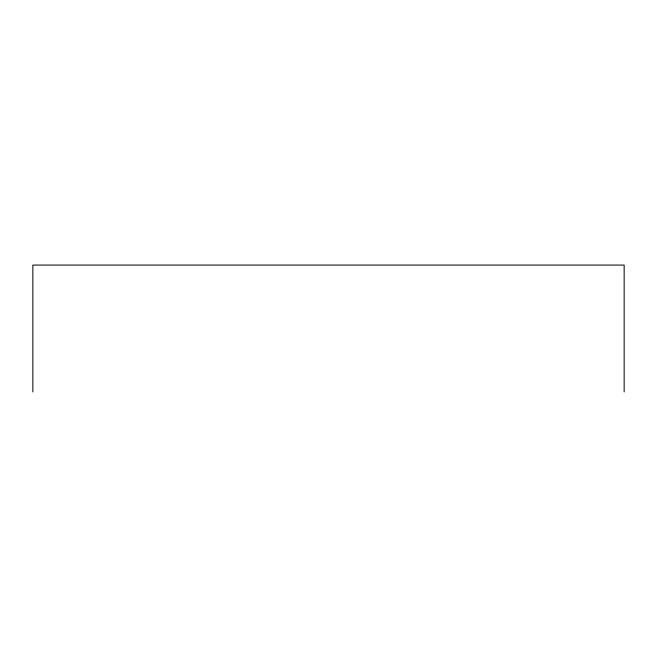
<?xml version="1.0" encoding="UTF-8"?>
<svg xmlns="http://www.w3.org/2000/svg" width="657" height="657" viewBox="0 0 657 657"><rect width="100%" height="100%" fill="white"/><g stroke="black" fill="none" stroke-linecap="round" stroke-linejoin="round"><path stroke-width="0.99" d="M624.15 391.925L624.15 265.075L32.85 265.075L32.85 391.925"/></g></svg>
